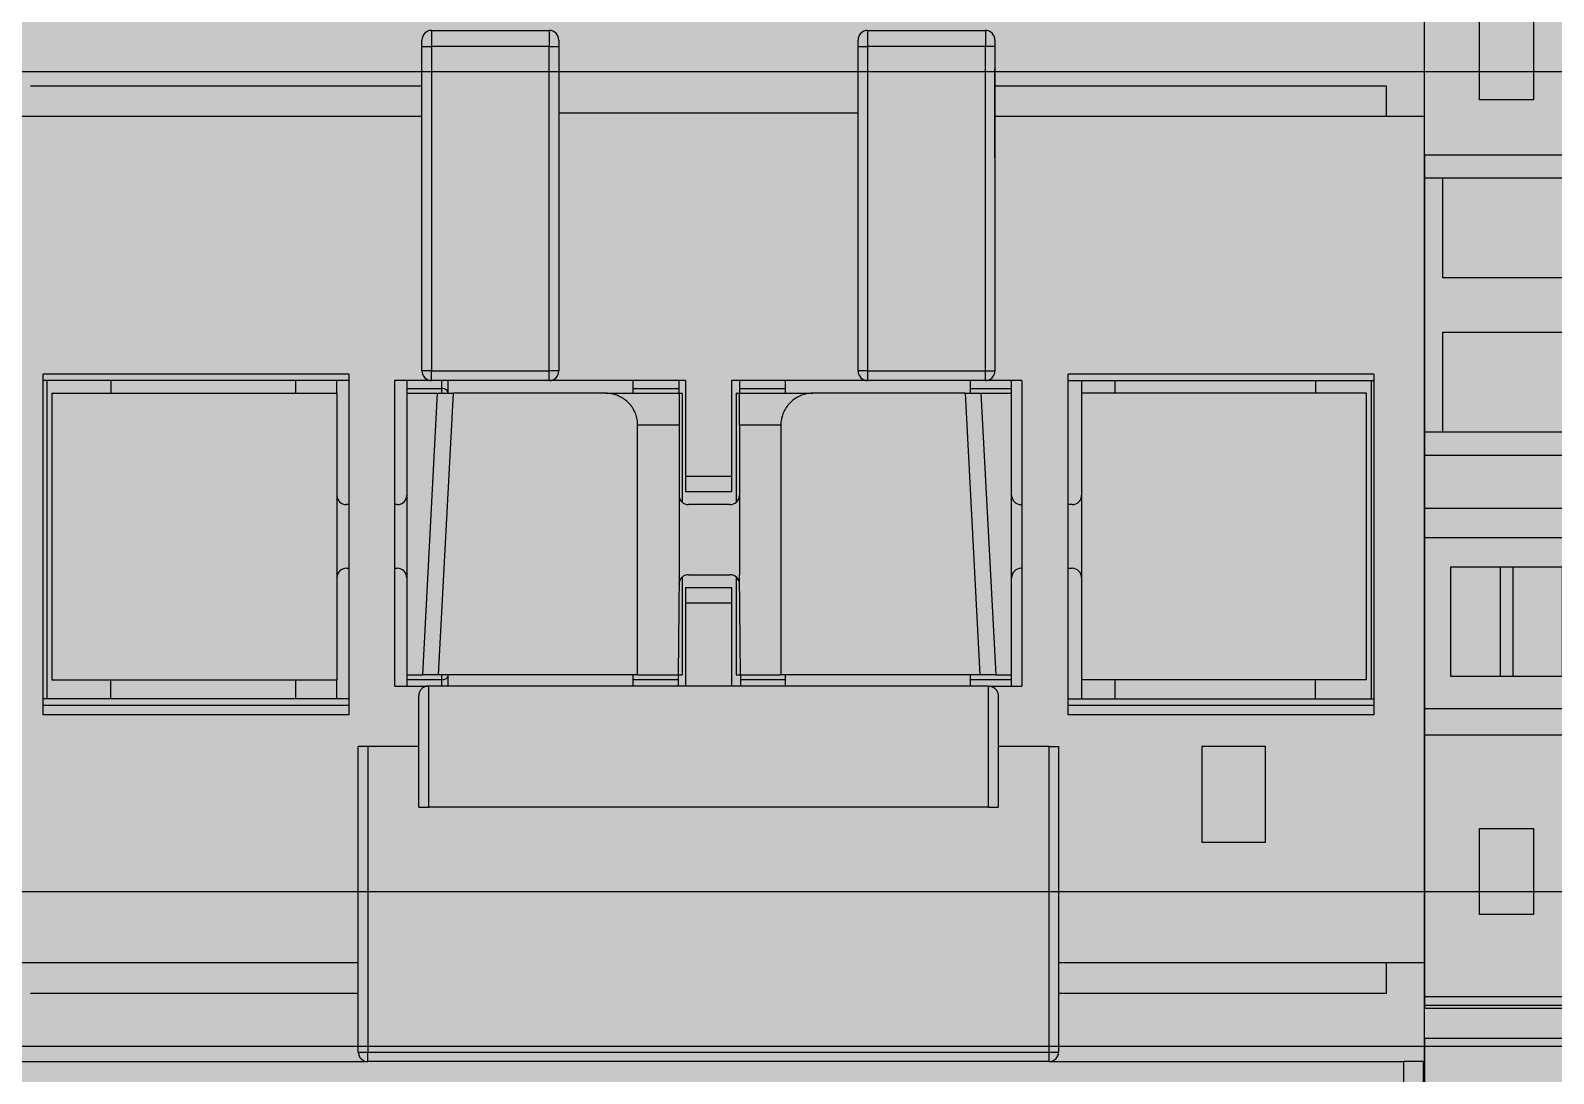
# Model space of a CAD drawing. Extents: x -20 to 2016, y -5898 to 916.
# Drawn here: x 1317.53 to 1365.38, y 621.76 to 654.54 of the extents above; entities that cross this region are included whole.
import ezdxf

# ---------------------------------------------------------------- set-up
doc = ezdxf.new("R2010")
doc.units = 0
doc.layers.add('MAIN-1', color=7, linetype='Continuous')
doc.layers.add('SYMS', color=7, linetype='Continuous')

# ---------------------------------------------------------------- blocks, each defined once
blk = doc.blocks.new('clipfix_35_5-select__2', base_point=(-147.547, 71.306))
at = {"color": 7, "linetype": 'Continuous'}
for p, q in [((-147.547, 76.456), (-147.547, 71.306)), ((-141.281, 76.456), (-147.547, 76.456)), ((-141.281, 71.306), (-141.281, 76.456)), ((-140.345, 76.456), (-141.281, 76.456)), ((-140.345, 71.306), (-140.345, 76.456)), ((-140.244, 76.456), (-140.345, 76.456)), ((-140.244, 76.456), (-140.244, 71.306)), ((-139.986, 76.456), (-140.244, 76.456)), ((-139.986, 76.456), (-139.986, 71.306)), ((-132.965, 76.456), (-139.986, 76.456)), ((-132.965, 76.456), (-132.247, 76.456)), ((-132.965, 71.306), (-132.965, 76.456)), ((-132.247, 75.881), (-132.247, 76.456)), ((-132.247, 76.456), (-124.247, 76.456)), ((-124.247, 76.456), (-124.247, 75.881)), ((-124.247, 76.456), (-123.528, 76.456)), ((-123.528, 76.456), (-121.856, 76.456)), ((-123.528, 71.306), (-123.528, 76.456)), ((-120.931, 76.456), (-121.856, 76.456)), ((-121.856, 76.456), (-121.856, 71.306)), ((-115.557, 76.456), (-120.931, 76.456)), ((-120.931, 76.456), (-120.931, 71.306)), ((-115.557, 76.456), (-115.557, 71.306)), ((-114.737, 76.456), (-115.557, 76.456)), ((-114.737, 71.306), (-114.737, 76.456)), ((-114.737, 76.456), (-106.507, 76.456)), ((-106.507, 76.456), (-106.507, 71.306)), ((-106.507, 76.456), (-106.249, 76.456)), ((-106.249, 71.306), (-106.249, 76.456)), ((-106.249, 76.456), (-106.148, 76.456)), ((-105.212, 76.456), (-106.148, 76.456)), ((-106.148, 71.306), (-106.148, 76.456)), ((-105.212, 76.456), (-98.947, 76.456)), ((-105.212, 71.306), (-105.212, 76.456)), ((-98.947, 71.306), (-98.947, 76.456)), ((-132.247, 71.881), (-132.247, 75.881)), ((-132.247, 75.881), (-129.097, 75.881)), ((-129.097, 75.881), (-129.097, 71.881)), ((-127.397, 75.881), (-124.247, 75.881)), ((-127.397, 71.881), (-127.397, 75.881)), ((-124.247, 75.881), (-124.247, 71.881)), ((-120.022, 75.631), (-116.572, 75.631)), ((-120.022, 74.081), (-120.022, 75.631)), ((-116.572, 75.631), (-116.572, 74.081)), ((-144.647, 73.031), (-144.647, 74.731)), ((-144.647, 74.731), (-141.747, 74.731)), ((-141.747, 74.731), (-141.747, 74.081)), ((-137.397, 74.731), (-134.697, 74.731)), ((-137.397, 73.031), (-137.397, 74.731)), ((-134.697, 74.731), (-134.697, 73.031)), ((-111.797, 74.731), (-109.097, 74.731)), ((-111.797, 73.031), (-111.797, 74.731)), ((-109.097, 74.731), (-109.097, 73.031)), ((-103.697, 74.081), (-103.697, 74.731)), ((-103.697, 74.731), (-100.997, 74.731)), ((-100.997, 74.731), (-100.997, 73.031)), ((-142.261, 74.081), (-142.392, 74.081)), ((-142.392, 73.681), (-142.392, 74.081)), ((-142.261, 74.081), (-142.261, 73.681)), ((-142.261, 74.081), (-141.747, 74.081)), ((-141.747, 74.081), (-141.747, 73.681)), ((-120.022, 74.081), (-116.572, 74.081)), ((-120.022, 73.681), (-120.022, 74.081)), ((-116.572, 74.081), (-116.572, 73.681)), ((-103.697, 73.681), (-103.697, 74.081)), ((-103.697, 74.081), (-103.361, 74.081)), ((-103.361, 74.081), (-103.361, 73.681)), ((-102.661, 74.081), (-103.361, 74.081)), ((-102.661, 74.081), (-102.661, 73.681)), ((-142.261, 73.681), (-142.392, 73.681)), ((-142.261, 73.681), (-141.747, 73.681)), ((-141.747, 73.681), (-141.747, 73.031)), ((-120.022, 73.681), (-116.572, 73.681)), ((-120.022, 72.131), (-120.022, 73.681)), ((-116.572, 73.681), (-116.572, 72.131)), ((-103.697, 73.681), (-103.361, 73.681)), ((-103.697, 73.031), (-103.697, 73.681)), ((-102.661, 73.681), (-103.361, 73.681)), ((-141.747, 73.031), (-144.647, 73.031)), ((-134.697, 73.031), (-137.397, 73.031)), ((-109.097, 73.031), (-111.797, 73.031)), ((-100.997, 73.031), (-103.697, 73.031)), ((-129.097, 71.881), (-132.247, 71.881)), ((-132.247, 71.306), (-132.247, 71.881)), ((-124.247, 71.881), (-127.397, 71.881)), ((-124.247, 71.881), (-124.247, 71.306)), ((-116.572, 72.131), (-120.022, 72.131)), ((-141.281, 71.306), (-147.547, 71.306)), ((-140.345, 71.306), (-141.281, 71.306)), ((-140.244, 71.306), (-140.345, 71.306)), ((-139.986, 71.306), (-140.244, 71.306)), ((-132.965, 71.306), (-139.986, 71.306)), ((-132.965, 71.306), (-132.247, 71.306)), ((-132.247, 71.306), (-124.247, 71.306)), ((-124.247, 71.306), (-123.528, 71.306)), ((-123.528, 71.306), (-121.856, 71.306)), ((-121.856, 71.306), (-120.931, 71.306)), ((-120.931, 71.306), (-115.557, 71.306)), ((-115.557, 71.306), (-114.737, 71.306)), ((-114.737, 71.306), (-106.507, 71.306)), ((-106.507, 71.306), (-106.249, 71.306)), ((-106.249, 71.306), (-106.148, 71.306)), ((-105.212, 71.306), (-106.148, 71.306)), ((-105.212, 71.306), (-98.947, 71.306))]:
    blk.add_line(p, q, dxfattribs=at)

msp = doc.modelspace()

# ---------------------------------------------------------------- hatches: boundary and pattern name
at = {"layer": 'SYMS', "true_color": 0x636466}
h = msp.add_hatch(color=251, dxfattribs=at)
h.dxf.hatch_style = 1
h.paths.add_polyline_path([(1316.342, 605.106), (1361.32, 605.106), (1361.32, 675.606), (1316.342, 675.606)])
h = msp.add_hatch(color=251, dxfattribs=at)
h.dxf.hatch_style = 1
h.paths.add_polyline_path([(1366.481, 665.21), (1361.331, 665.21), (1361.331, 616.61), (1366.481, 616.61)])

# ---------------------------------------------------------------- linework, layer by layer
at = {"layer": 'MAIN-1'}
for p, q in [((1361.331, 651.836), (1361.331, 654.936)), ((1329.831, 654.036), (1329.831, 654.236)), ((1330.131, 654.536), (1333.831, 654.536)), ((1330.131, 654.536), (1330.131, 654.036)), ((1333.831, 654.536), (1333.831, 654.036)), ((1334.131, 654.236), (1334.131, 654.036)), ((1343.531, 654.036), (1343.531, 654.236)), ((1343.831, 654.536), (1347.531, 654.536)), ((1343.831, 654.536), (1343.831, 654.036)), ((1347.531, 654.536), (1347.531, 654.036)), ((1347.831, 654.236), (1347.831, 654.036)), ((1329.831, 643.836), (1329.831, 654.036)), ((1329.831, 654.036), (1330.131, 654.036)), ((1330.131, 654.036), (1330.131, 643.836)), ((1333.831, 654.036), (1330.131, 654.036)), ((1333.831, 643.836), (1333.831, 654.036)), ((1333.831, 654.036), (1334.131, 654.036)), ((1334.131, 654.036), (1334.131, 643.836)), ((1343.531, 643.836), (1343.531, 654.036)), ((1343.531, 654.036), (1343.831, 654.036)), ((1347.531, 654.036), (1343.831, 654.036)), ((1343.831, 654.036), (1343.831, 643.836)), ((1347.531, 643.836), (1347.531, 654.036)), ((1347.831, 654.036), (1347.531, 654.036)), ((1347.831, 654.036), (1347.831, 643.836)), ((1347.831, 650.536), (1347.831, 653.336)), ((1329.831, 652.786), (1317.531, 652.786)), ((1360.131, 652.786), (1347.831, 652.786)), ((1360.131, 651.836), (1360.131, 652.786)), ((1329.831, 651.836), (1316.331, 651.836)), ((1343.531, 651.936), (1334.131, 651.936)), ((1361.331, 651.836), (1347.831, 651.836)), ((1361.331, 625.236), (1361.331, 651.836)), ((1317.931, 633.036), (1317.931, 643.736)), ((1327.531, 643.736), (1317.931, 643.736)), ((1327.531, 643.736), (1327.531, 633.036)), ((1330.131, 643.836), (1329.831, 643.836)), ((1330.131, 643.836), (1333.831, 643.836)), ((1330.131, 643.536), (1330.131, 643.836)), ((1333.831, 643.536), (1333.831, 643.836)), ((1334.131, 643.836), (1333.831, 643.836)), ((1343.831, 643.836), (1343.531, 643.836)), ((1343.831, 643.836), (1347.531, 643.836)), ((1343.831, 643.836), (1343.831, 643.536)), ((1347.531, 643.836), (1347.831, 643.836)), ((1347.531, 643.536), (1347.531, 643.836)), ((1350.131, 633.036), (1350.131, 643.736)), ((1359.731, 643.736), (1350.131, 643.736)), ((1359.731, 643.736), (1359.731, 633.036)), ((1327.531, 643.536), (1317.931, 643.536)), ((1318.056, 633.536), (1318.056, 643.536)), ((1318.206, 643.136), (1327.156, 643.136)), ((1318.206, 643.136), (1318.206, 634.136)), ((1320.056, 643.536), (1320.056, 643.136)), ((1325.856, 643.536), (1325.856, 643.136)), ((1327.156, 643.136), (1327.156, 643.536)), ((1327.156, 643.136), (1327.156, 634.136)), ((1328.981, 633.936), (1328.981, 643.536)), ((1330.131, 643.536), (1328.981, 643.536)), ((1329.356, 643.536), (1329.356, 643.283)), ((1329.356, 643.283), (1329.356, 643.136)), ((1329.356, 643.283), (1330.456, 643.283)), ((1329.356, 643.136), (1329.356, 634.286)), ((1329.356, 643.136), (1330.32, 643.136)), ((1329.856, 634.286), (1330.32, 643.136)), ((1333.831, 643.536), (1330.131, 643.536)), ((1330.32, 643.136), (1330.32, 643.136)), ((1330.32, 643.136), (1330.322, 643.136)), ((1330.322, 643.136), (1330.324, 643.136)), ((1330.324, 643.136), (1330.328, 643.136)), ((1330.328, 643.136), (1330.333, 643.136)), ((1330.333, 643.136), (1330.339, 643.136)), ((1330.339, 643.136), (1330.346, 643.136)), ((1330.346, 643.136), (1330.353, 643.136)), ((1330.353, 643.136), (1330.362, 643.136)), ((1330.355, 634.286), (1330.819, 643.136)), ((1330.362, 643.136), (1330.372, 643.136)), ((1330.372, 643.136), (1330.383, 643.136)), ((1330.383, 643.136), (1330.394, 643.136)), ((1330.394, 643.136), (1330.407, 643.136)), ((1330.407, 643.136), (1330.42, 643.136)), ((1330.42, 643.136), (1330.435, 643.136)), ((1330.435, 643.136), (1330.45, 643.136)), ((1330.45, 643.136), (1330.466, 643.136)), ((1330.456, 643.283), (1330.456, 643.536)), ((1330.456, 643.136), (1330.456, 643.283)), ((1330.466, 643.136), (1330.482, 643.136)), ((1330.482, 643.136), (1330.5, 643.136)), ((1330.5, 643.136), (1330.518, 643.136)), ((1330.518, 643.136), (1330.537, 643.136)), ((1330.537, 643.136), (1330.556, 643.136)), ((1330.556, 643.136), (1330.576, 643.136)), ((1330.576, 643.136), (1330.596, 643.136)), ((1330.596, 643.136), (1330.617, 643.136)), ((1330.617, 643.136), (1330.639, 643.136)), ((1330.639, 643.136), (1330.66, 643.136)), ((1330.656, 643.141), (1330.656, 643.536)), ((1330.656, 643.136), (1330.656, 643.141)), ((1330.66, 643.136), (1330.682, 643.136)), ((1330.682, 643.136), (1330.704, 643.136)), ((1330.704, 643.136), (1330.726, 643.136)), ((1330.726, 643.136), (1330.749, 643.136)), ((1330.749, 643.136), (1330.772, 643.136)), ((1330.772, 643.136), (1330.795, 643.136)), ((1330.795, 643.136), (1330.819, 643.136)), ((1330.819, 643.136), (1330.819, 643.136)), ((1330.819, 643.136), (1330.819, 643.136)), ((1330.819, 643.136), (1330.819, 643.136)), ((1330.819, 643.136), (1330.819, 643.136)), ((1330.819, 643.136), (1330.819, 643.136)), ((1330.819, 643.136), (1330.819, 643.136)), ((1330.819, 643.136), (1330.819, 643.136)), ((1330.819, 643.136), (1330.819, 643.136)), ((1330.819, 643.136), (1330.819, 643.136)), ((1330.819, 643.136), (1330.819, 643.136)), ((1330.819, 643.136), (1330.819, 643.136)), ((1330.819, 643.136), (1330.819, 643.136)), ((1330.819, 643.136), (1330.819, 643.136)), ((1330.819, 643.136), (1330.819, 643.136)), ((1330.819, 643.136), (1330.819, 643.136)), ((1330.819, 643.136), (1330.819, 643.136)), ((1330.819, 643.136), (1330.819, 643.136)), ((1330.819, 643.136), (1330.819, 643.136)), ((1330.819, 643.136), (1330.819, 643.136)), ((1330.819, 643.136), (1330.819, 643.136)), ((1330.819, 643.136), (1330.819, 643.136)), ((1330.819, 643.136), (1330.819, 643.136)), ((1330.819, 643.136), (1330.819, 643.136)), ((1330.819, 643.136), (1330.819, 643.136)), ((1330.819, 643.136), (1330.819, 643.136)), ((1330.819, 643.136), (1330.819, 643.136)), ((1330.819, 643.136), (1330.819, 643.136)), ((1330.819, 643.136), (1330.819, 643.136)), ((1330.819, 643.136), (1330.819, 643.136)), ((1330.819, 643.136), (1330.819, 643.136)), ((1330.819, 643.136), (1330.819, 643.136)), ((1330.819, 643.136), (1330.819, 643.136)), ((1330.819, 643.136), (1330.819, 643.136)), ((1330.819, 643.136), (1330.819, 643.136)), ((1335.606, 643.136), (1330.819, 643.136)), ((1338.106, 643.536), (1333.831, 643.536)), ((1335.652, 643.135), (1335.606, 643.136)), ((1335.607, 643.136), (1337.906, 643.136)), ((1335.697, 643.132), (1335.652, 643.135)), ((1335.741, 643.127), (1335.697, 643.132)), ((1335.785, 643.12), (1335.741, 643.127)), ((1335.829, 643.111), (1335.785, 643.12)), ((1335.872, 643.1), (1335.829, 643.111)), ((1336.456, 643.536), (1336.456, 643.283)), ((1336.456, 643.283), (1336.456, 643.136)), ((1336.456, 643.283), (1337.906, 643.283)), ((1337.906, 643.283), (1337.906, 643.536)), ((1337.906, 643.136), (1337.906, 643.283)), ((1337.906, 643.136), (1337.906, 642.136)), ((1337.906, 643.136), (1338.006, 643.136)), ((1338.006, 643.136), (1338.006, 639.712)), ((1338.106, 643.536), (1338.106, 640.536)), ((1339.556, 643.536), (1339.556, 640.536)), ((1343.831, 643.536), (1339.556, 643.536)), ((1339.706, 643.136), (1339.706, 639.712)), ((1339.706, 643.136), (1339.806, 643.136)), ((1339.806, 643.536), (1339.806, 643.283)), ((1339.806, 643.283), (1339.806, 643.136)), ((1339.806, 643.283), (1341.256, 643.283)), ((1339.806, 642.136), (1339.806, 643.136)), ((1339.806, 643.136), (1342.105, 643.136)), ((1341.256, 643.283), (1341.256, 643.536)), ((1341.256, 643.136), (1341.256, 643.283)), ((1341.883, 643.111), (1341.84, 643.1)), ((1341.927, 643.12), (1341.883, 643.111)), ((1341.971, 643.127), (1341.927, 643.12)), ((1342.015, 643.132), (1341.971, 643.127)), ((1342.06, 643.135), (1342.015, 643.132)), ((1342.106, 643.136), (1342.06, 643.135)), ((1346.893, 643.136), (1342.106, 643.136)), ((1347.531, 643.536), (1343.831, 643.536)), ((1346.893, 643.136), (1346.893, 643.136)), ((1346.893, 643.136), (1346.893, 643.136)), ((1346.893, 643.136), (1346.893, 643.136)), ((1346.893, 643.136), (1346.893, 643.136)), ((1346.893, 643.136), (1346.893, 643.136)), ((1346.893, 643.136), (1346.893, 643.136)), ((1346.893, 643.136), (1347.357, 634.286)), ((1346.893, 643.136), (1346.916, 643.136)), ((1346.916, 643.136), (1346.94, 643.136)), ((1346.94, 643.136), (1346.963, 643.136)), ((1346.963, 643.136), (1346.985, 643.136)), ((1346.985, 643.136), (1347.008, 643.136)), ((1347.008, 643.136), (1347.03, 643.136)), ((1347.03, 643.136), (1347.052, 643.136)), ((1347.052, 643.136), (1347.073, 643.136)), ((1347.056, 643.536), (1347.056, 643.283)), ((1347.056, 643.283), (1347.056, 643.136)), ((1347.056, 643.283), (1348.356, 643.283)), ((1347.073, 643.136), (1347.094, 643.136)), ((1347.094, 643.136), (1347.115, 643.136)), ((1347.115, 643.136), (1347.136, 643.136)), ((1347.136, 643.136), (1347.156, 643.136)), ((1347.156, 643.136), (1347.175, 643.136)), ((1347.175, 643.136), (1347.194, 643.136)), ((1347.194, 643.136), (1347.212, 643.136)), ((1347.212, 643.136), (1347.229, 643.136)), ((1347.229, 643.136), (1347.246, 643.136)), ((1347.246, 643.136), (1347.262, 643.136)), ((1347.262, 643.136), (1347.277, 643.136)), ((1347.277, 643.136), (1347.291, 643.136)), ((1347.291, 643.136), (1347.305, 643.136)), ((1347.305, 643.136), (1347.317, 643.136)), ((1347.317, 643.136), (1347.329, 643.136)), ((1347.329, 643.136), (1347.34, 643.136)), ((1347.34, 643.136), (1347.349, 643.136)), ((1347.349, 643.136), (1347.358, 643.136)), ((1347.358, 643.136), (1347.366, 643.136)), ((1347.366, 643.136), (1347.373, 643.136)), ((1347.373, 643.136), (1347.379, 643.136)), ((1347.379, 643.136), (1347.384, 643.136)), ((1347.384, 643.136), (1347.387, 643.136)), ((1347.387, 643.136), (1347.39, 643.136)), ((1347.39, 643.136), (1347.391, 643.136)), ((1347.391, 643.136), (1347.392, 643.136)), ((1347.392, 643.136), (1348.356, 643.136)), ((1347.392, 643.136), (1347.856, 634.286)), ((1348.681, 643.536), (1347.531, 643.536)), ((1348.356, 643.283), (1348.356, 643.536)), ((1348.356, 643.136), (1348.356, 643.283)), ((1348.356, 634.286), (1348.356, 643.136)), ((1348.681, 643.536), (1348.681, 633.936)), ((1350.131, 643.536), (1359.731, 643.536)), ((1350.556, 643.536), (1350.556, 643.136)), ((1350.556, 643.136), (1350.556, 634.136)), ((1359.506, 643.136), (1350.556, 643.136)), ((1351.606, 643.136), (1351.606, 643.536)), ((1357.906, 643.536), (1357.906, 643.136)), ((1359.506, 634.136), (1359.506, 643.136)), ((1359.656, 643.536), (1359.656, 633.536)), ((1335.915, 643.087), (1335.872, 643.1)), ((1335.957, 643.072), (1335.915, 643.087)), ((1335.999, 643.056), (1335.957, 643.072)), ((1336.04, 643.037), (1335.999, 643.056)), ((1336.08, 643.017), (1336.04, 643.037)), ((1336.119, 642.995), (1336.08, 643.017)), ((1336.157, 642.971), (1336.119, 642.995)), ((1336.194, 642.945), (1336.157, 642.971)), ((1336.229, 642.918), (1336.194, 642.945)), ((1336.264, 642.889), (1336.229, 642.918)), ((1336.297, 642.859), (1336.264, 642.889)), ((1336.329, 642.827), (1336.297, 642.859)), ((1336.359, 642.794), (1336.329, 642.827)), ((1336.388, 642.76), (1336.359, 642.794)), ((1336.415, 642.724), (1336.388, 642.76)), ((1336.44, 642.687), (1336.415, 642.724)), ((1336.464, 642.649), (1336.44, 642.687)), ((1336.486, 642.61), (1336.464, 642.649)), ((1341.247, 642.649), (1341.225, 642.61)), ((1341.271, 642.687), (1341.247, 642.649)), ((1341.297, 642.724), (1341.271, 642.687)), ((1341.324, 642.76), (1341.297, 642.724)), ((1341.353, 642.794), (1341.324, 642.76)), ((1341.383, 642.827), (1341.353, 642.794)), ((1341.415, 642.859), (1341.383, 642.827)), ((1341.448, 642.889), (1341.415, 642.859)), ((1341.482, 642.918), (1341.448, 642.889)), ((1341.518, 642.945), (1341.482, 642.918)), ((1341.555, 642.971), (1341.518, 642.945)), ((1341.593, 642.995), (1341.555, 642.971)), ((1341.632, 643.017), (1341.593, 642.995)), ((1341.672, 643.037), (1341.632, 643.017)), ((1341.713, 643.056), (1341.672, 643.037)), ((1341.755, 643.072), (1341.713, 643.056)), ((1341.797, 643.087), (1341.755, 643.072)), ((1341.84, 643.1), (1341.797, 643.087)), ((1336.507, 642.57), (1336.486, 642.61)), ((1336.525, 642.529), (1336.507, 642.57)), ((1336.542, 642.487), (1336.525, 642.529)), ((1336.557, 642.445), (1336.542, 642.487)), ((1336.57, 642.402), (1336.557, 642.445)), ((1336.581, 642.359), (1336.57, 642.402)), ((1336.59, 642.315), (1336.581, 642.359)), ((1336.597, 642.271), (1336.59, 642.315)), ((1336.602, 642.227), (1336.597, 642.271)), ((1336.605, 642.181), (1336.602, 642.227)), ((1336.606, 642.136), (1336.605, 642.181)), ((1341.107, 642.181), (1341.106, 642.136)), ((1341.11, 642.227), (1341.107, 642.181)), ((1341.115, 642.271), (1341.11, 642.227)), ((1341.122, 642.315), (1341.115, 642.271)), ((1341.131, 642.359), (1341.122, 642.315)), ((1341.142, 642.402), (1341.131, 642.359)), ((1341.155, 642.445), (1341.142, 642.402)), ((1341.17, 642.487), (1341.155, 642.445)), ((1341.186, 642.529), (1341.17, 642.487)), ((1341.205, 642.57), (1341.186, 642.529)), ((1341.225, 642.61), (1341.205, 642.57)), ((1336.606, 634.286), (1336.606, 642.136)), ((1337.906, 642.136), (1336.606, 642.136)), ((1337.906, 642.136), (1337.906, 637.436)), ((1339.806, 642.136), (1339.806, 637.436)), ((1341.106, 642.136), (1339.806, 642.136)), ((1341.106, 642.136), (1341.106, 634.286)), ((1338.106, 640.536), (1339.556, 640.536)), ((1338.106, 640.536), (1338.106, 640.036)), ((1339.556, 640.536), (1339.556, 640.036)), ((1339.556, 640.036), (1338.106, 640.036)), ((1327.531, 639.636), (1327.456, 639.636)), ((1329.056, 639.636), (1328.981, 639.636)), ((1339.506, 639.636), (1338.206, 639.636)), ((1348.681, 639.636), (1348.656, 639.636)), ((1350.256, 639.636), (1350.131, 639.636)), ((1327.456, 637.636), (1327.531, 637.636)), ((1328.981, 637.636), (1329.056, 637.636)), ((1337.906, 637.436), (1337.878, 634.286)), ((1338.203, 637.436), (1339.508, 637.436)), ((1339.833, 634.286), (1339.806, 637.436)), ((1348.656, 637.636), (1348.681, 637.636)), ((1350.131, 637.636), (1350.256, 637.636)), ((1338.006, 637.362), (1338.006, 634.286)), ((1338.106, 637.036), (1338.106, 636.536)), ((1338.106, 637.036), (1339.556, 637.036)), ((1339.556, 637.036), (1339.556, 636.536)), ((1339.706, 637.362), (1339.706, 634.286)), ((1338.106, 636.536), (1338.106, 633.936)), ((1339.556, 636.536), (1338.106, 636.536)), ((1339.556, 636.536), (1339.556, 633.936)), ((1318.206, 634.136), (1327.156, 634.136)), ((1320.056, 633.536), (1320.056, 634.136)), ((1325.856, 634.136), (1325.856, 633.536)), ((1327.156, 633.536), (1327.156, 634.136)), ((1329.356, 634.286), (1329.356, 634.136)), ((1329.356, 634.286), (1329.856, 634.286)), ((1329.356, 634.136), (1329.356, 633.936)), ((1330.456, 634.136), (1329.356, 634.136)), ((1329.858, 634.286), (1329.856, 634.286)), ((1329.856, 634.286), (1329.856, 634.286)), ((1329.861, 634.286), (1329.858, 634.286)), ((1329.864, 634.286), (1329.861, 634.286)), ((1329.869, 634.286), (1329.864, 634.286)), ((1329.875, 634.286), (1329.869, 634.286)), ((1329.882, 634.286), (1329.875, 634.286)), ((1329.89, 634.286), (1329.882, 634.286)), ((1329.898, 634.286), (1329.89, 634.286)), ((1329.908, 634.286), (1329.898, 634.286)), ((1329.919, 634.286), (1329.908, 634.286)), ((1329.931, 634.286), (1329.919, 634.286)), ((1329.943, 634.286), (1329.931, 634.286)), ((1329.957, 634.286), (1329.943, 634.286)), ((1329.971, 634.286), (1329.957, 634.286)), ((1329.986, 634.286), (1329.971, 634.286)), ((1330.002, 634.286), (1329.986, 634.286)), ((1330.019, 634.286), (1330.002, 634.286)), ((1330.036, 634.286), (1330.019, 634.286)), ((1330.054, 634.286), (1330.036, 634.286)), ((1330.073, 634.286), (1330.054, 634.286)), ((1330.092, 634.286), (1330.073, 634.286)), ((1330.112, 634.286), (1330.092, 634.286)), ((1330.133, 634.286), (1330.112, 634.286)), ((1330.154, 634.286), (1330.133, 634.286)), ((1330.175, 634.286), (1330.154, 634.286)), ((1330.196, 634.286), (1330.175, 634.286)), ((1330.218, 634.286), (1330.196, 634.286)), ((1330.24, 634.286), (1330.218, 634.286)), ((1330.263, 634.286), (1330.24, 634.286)), ((1330.285, 634.286), (1330.263, 634.286)), ((1330.308, 634.286), (1330.285, 634.286)), ((1330.331, 634.286), (1330.308, 634.286)), ((1330.355, 634.286), (1330.331, 634.286)), ((1330.355, 634.286), (1330.355, 634.286)), ((1330.355, 634.286), (1330.355, 634.286)), ((1330.355, 634.286), (1330.355, 634.286)), ((1330.355, 634.286), (1330.355, 634.286)), ((1330.355, 634.286), (1330.355, 634.286)), ((1330.355, 634.286), (1330.355, 634.286)), ((1336.606, 634.286), (1330.355, 634.286)), ((1330.456, 634.136), (1330.456, 634.286)), ((1330.456, 633.936), (1330.456, 634.136)), ((1330.656, 634.277), (1330.656, 634.286)), ((1330.656, 633.936), (1330.656, 634.277)), ((1336.456, 634.286), (1336.456, 634.136)), ((1336.456, 634.136), (1336.456, 633.936)), ((1337.877, 634.136), (1336.456, 634.136)), ((1336.606, 634.286), (1337.878, 634.286)), ((1337.877, 634.136), (1337.875, 633.936)), ((1337.878, 634.193), (1337.877, 634.18)), ((1337.877, 634.18), (1337.877, 634.166)), ((1337.877, 634.166), (1337.877, 634.151)), ((1337.877, 634.151), (1337.877, 634.136)), ((1337.878, 634.286), (1338.006, 634.286)), ((1337.878, 634.286), (1337.878, 634.286)), ((1337.878, 634.286), (1337.878, 634.284)), ((1337.878, 634.284), (1337.878, 634.282)), ((1337.878, 634.282), (1337.878, 634.279)), ((1337.878, 634.279), (1337.878, 634.276)), ((1337.878, 634.276), (1337.878, 634.271)), ((1337.878, 634.271), (1337.878, 634.266)), ((1337.878, 634.266), (1337.878, 634.259)), ((1337.878, 634.259), (1337.878, 634.252)), ((1337.878, 634.252), (1337.878, 634.245)), ((1337.878, 634.245), (1337.878, 634.236)), ((1337.878, 634.236), (1337.878, 634.226)), ((1337.878, 634.226), (1337.878, 634.216)), ((1337.878, 634.216), (1337.878, 634.205)), ((1337.878, 634.205), (1337.878, 634.193)), ((1339.706, 634.286), (1339.833, 634.286)), ((1339.833, 634.286), (1341.106, 634.286)), ((1339.833, 634.286), (1339.833, 634.286)), ((1339.833, 634.286), (1339.833, 634.284)), ((1339.833, 634.284), (1339.833, 634.282)), ((1339.833, 634.282), (1339.833, 634.279)), ((1339.833, 634.279), (1339.833, 634.276)), ((1339.833, 634.276), (1339.833, 634.271)), ((1339.833, 634.271), (1339.834, 634.266)), ((1339.834, 634.266), (1339.834, 634.259)), ((1339.834, 634.259), (1339.834, 634.252)), ((1339.834, 634.252), (1339.834, 634.245)), ((1339.834, 634.245), (1339.834, 634.236)), ((1339.834, 634.236), (1339.834, 634.226)), ((1339.834, 634.226), (1339.834, 634.216)), ((1339.834, 634.216), (1339.834, 634.205)), ((1339.834, 634.205), (1339.834, 634.193)), ((1339.834, 634.193), (1339.834, 634.18)), ((1339.834, 634.18), (1339.834, 634.166)), ((1339.834, 634.166), (1339.835, 634.151)), ((1339.835, 634.151), (1339.835, 634.136)), ((1341.256, 634.136), (1339.835, 634.136)), ((1339.835, 634.136), (1339.836, 633.936)), ((1347.357, 634.286), (1341.106, 634.286)), ((1341.256, 634.136), (1341.256, 634.286)), ((1341.256, 633.936), (1341.256, 634.136)), ((1347.056, 634.286), (1347.056, 634.136)), ((1347.056, 634.136), (1347.056, 633.936)), ((1348.356, 634.136), (1347.056, 634.136)), ((1347.357, 634.286), (1347.357, 634.286)), ((1347.357, 634.286), (1347.357, 634.286)), ((1347.357, 634.286), (1347.357, 634.286)), ((1347.357, 634.286), (1347.357, 634.286)), ((1347.357, 634.286), (1347.357, 634.286)), ((1347.357, 634.286), (1347.357, 634.286)), ((1347.38, 634.286), (1347.357, 634.286)), ((1347.403, 634.286), (1347.38, 634.286)), ((1347.426, 634.286), (1347.403, 634.286)), ((1347.449, 634.286), (1347.426, 634.286)), ((1347.471, 634.286), (1347.449, 634.286)), ((1347.494, 634.286), (1347.471, 634.286)), ((1347.515, 634.286), (1347.494, 634.286)), ((1347.537, 634.286), (1347.515, 634.286)), ((1347.558, 634.286), (1347.537, 634.286)), ((1347.579, 634.286), (1347.558, 634.286)), ((1347.599, 634.286), (1347.579, 634.286)), ((1347.619, 634.286), (1347.599, 634.286)), ((1347.639, 634.286), (1347.619, 634.286)), ((1347.658, 634.286), (1347.639, 634.286)), ((1347.676, 634.286), (1347.658, 634.286)), ((1347.693, 634.286), (1347.676, 634.286)), ((1347.71, 634.286), (1347.693, 634.286)), ((1347.726, 634.286), (1347.71, 634.286)), ((1347.741, 634.286), (1347.726, 634.286)), ((1347.755, 634.286), (1347.741, 634.286)), ((1347.769, 634.286), (1347.755, 634.286)), ((1347.781, 634.286), (1347.769, 634.286)), ((1347.793, 634.286), (1347.781, 634.286)), ((1347.803, 634.286), (1347.793, 634.286)), ((1347.813, 634.286), (1347.803, 634.286)), ((1347.822, 634.286), (1347.813, 634.286)), ((1347.83, 634.286), (1347.822, 634.286)), ((1347.837, 634.286), (1347.83, 634.286)), ((1347.843, 634.286), (1347.837, 634.286)), ((1347.847, 634.286), (1347.843, 634.286)), ((1347.851, 634.286), (1347.847, 634.286)), ((1347.854, 634.286), (1347.851, 634.286)), ((1347.855, 634.286), (1347.854, 634.286)), ((1347.856, 634.286), (1347.855, 634.286)), ((1347.856, 634.286), (1348.356, 634.286)), ((1348.356, 634.136), (1348.356, 634.286)), ((1348.356, 633.936), (1348.356, 634.136)), ((1350.556, 634.136), (1350.556, 633.536)), ((1359.506, 634.136), (1350.556, 634.136)), ((1351.606, 633.536), (1351.606, 634.136)), ((1357.906, 633.536), (1357.906, 634.136)), ((1327.531, 633.536), (1317.931, 633.536)), ((1328.981, 633.936), (1330.031, 633.936)), ((1329.732, 633.657), (1329.731, 633.636)), ((1329.731, 630.136), (1329.731, 633.636)), ((1329.734, 633.677), (1329.732, 633.657)), ((1329.737, 633.696), (1329.734, 633.677)), ((1329.741, 633.714), (1329.737, 633.696)), ((1329.747, 633.732), (1329.741, 633.714)), ((1329.752, 633.748), (1329.747, 633.732)), ((1329.759, 633.763), (1329.752, 633.748)), ((1329.766, 633.778), (1329.759, 633.763)), ((1329.774, 633.792), (1329.766, 633.778)), ((1329.783, 633.805), (1329.774, 633.792)), ((1329.792, 633.818), (1329.783, 633.805)), ((1329.802, 633.83), (1329.792, 633.818)), ((1329.814, 633.843), (1329.802, 633.83)), ((1329.826, 633.855), (1329.814, 633.843)), ((1329.839, 633.866), (1329.826, 633.855)), ((1329.852, 633.877), (1329.839, 633.866)), ((1329.867, 633.887), (1329.852, 633.877)), ((1329.882, 633.896), (1329.867, 633.887)), ((1329.898, 633.905), (1329.882, 633.896)), ((1329.914, 633.912), (1329.898, 633.905)), ((1329.931, 633.919), (1329.914, 633.912)), ((1329.947, 633.924), (1329.931, 633.919)), ((1329.964, 633.929), (1329.947, 633.924)), ((1329.981, 633.932), (1329.964, 633.929)), ((1329.998, 633.934), (1329.981, 633.932)), ((1330.014, 633.936), (1329.998, 633.934)), ((1330.031, 633.936), (1330.014, 633.936)), ((1347.631, 633.936), (1330.031, 633.936)), ((1330.031, 633.936), (1330.031, 630.136)), ((1347.631, 633.936), (1348.681, 633.936)), ((1347.631, 633.936), (1347.647, 633.936)), ((1347.631, 630.136), (1347.631, 633.936)), ((1347.647, 633.936), (1347.664, 633.934)), ((1347.664, 633.934), (1347.681, 633.932)), ((1347.681, 633.932), (1347.698, 633.929)), ((1347.698, 633.929), (1347.714, 633.924)), ((1347.714, 633.924), (1347.731, 633.919)), ((1347.731, 633.919), (1347.748, 633.912)), ((1347.748, 633.912), (1347.764, 633.905)), ((1347.764, 633.905), (1347.78, 633.896)), ((1347.78, 633.896), (1347.795, 633.887)), ((1347.795, 633.887), (1347.809, 633.877)), ((1347.809, 633.877), (1347.823, 633.866)), ((1347.823, 633.866), (1347.836, 633.855)), ((1347.836, 633.855), (1347.848, 633.843)), ((1347.848, 633.843), (1347.859, 633.83)), ((1347.859, 633.83), (1347.87, 633.818)), ((1347.87, 633.818), (1347.879, 633.805)), ((1347.879, 633.805), (1347.888, 633.792)), ((1347.888, 633.792), (1347.896, 633.778)), ((1347.896, 633.778), (1347.903, 633.763)), ((1347.903, 633.763), (1347.909, 633.748)), ((1347.909, 633.748), (1347.915, 633.732)), ((1347.915, 633.732), (1347.92, 633.714)), ((1347.92, 633.714), (1347.925, 633.696)), ((1347.925, 633.696), (1347.928, 633.677)), ((1347.928, 633.677), (1347.93, 633.657)), ((1347.93, 633.657), (1347.931, 633.636)), ((1347.931, 633.636), (1347.931, 630.136)), ((1350.131, 633.536), (1359.731, 633.536)), ((1317.931, 633.336), (1327.531, 633.336)), ((1350.131, 633.336), (1359.731, 633.336)), ((1327.531, 633.036), (1317.931, 633.036)), ((1359.731, 633.036), (1350.131, 633.036)), ((1328.131, 632.036), (1327.831, 632.036)), ((1327.831, 622.436), (1327.831, 632.036)), ((1329.731, 632.036), (1328.131, 632.036)), ((1328.131, 632.036), (1328.131, 622.436)), ((1349.531, 632.036), (1347.931, 632.036)), ((1349.531, 622.436), (1349.531, 632.036)), ((1349.531, 632.036), (1349.831, 632.036)), ((1349.831, 632.036), (1349.831, 622.436)), ((1354.331, 632.036), (1354.331, 629.036)), ((1356.331, 632.036), (1354.331, 632.036)), ((1356.331, 629.036), (1356.331, 632.036)), ((1329.731, 630.136), (1330.031, 630.136)), ((1347.631, 630.136), (1330.031, 630.136)), ((1347.631, 630.136), (1347.931, 630.136)), ((1354.331, 629.036), (1356.331, 629.036)), ((1327.831, 625.236), (1316.331, 625.236)), ((1361.331, 625.236), (1349.831, 625.236)), ((1360.131, 624.286), (1360.131, 625.236)), ((1361.331, 622.136), (1361.331, 625.236)), ((1317.531, 624.286), (1327.831, 624.286)), ((1349.831, 624.286), (1360.131, 624.286)), ((1316.981, 622.136), (1328.131, 622.136)), ((1327.831, 622.436), (1328.131, 622.436)), ((1328.131, 622.436), (1349.531, 622.436)), ((1328.131, 622.136), (1328.131, 622.436)), ((1349.531, 622.136), (1328.131, 622.136)), ((1349.531, 622.136), (1349.531, 622.436)), ((1349.531, 622.436), (1349.831, 622.436)), ((1349.531, 622.136), (1360.681, 622.136)), ((1360.681, 611.923), (1360.681, 622.136)), ((1360.982, 622.136), (1360.681, 622.136)), ((1361.331, 622.136), (1360.981, 622.136)), ((1361.281, 622.136), (1361.281, 611.907)), ((1361.331, 611.586), (1361.331, 622.136))]:
    msp.add_line(p, q, dxfattribs=at)
for centre, start, end in [((1330.131, 654.236), 90, 180.0008), ((1333.831, 654.236), 359.9994, 90), ((1343.831, 654.236), 90, 180.0006), ((1347.531, 654.236), 0, 90), ((1330.131, 643.836), 180, 270), ((1333.831, 643.836), 270, 0), ((1343.831, 643.836), 180, 270), ((1347.531, 643.836), 270, 0), ((1327.456, 639.936), 180, 270), ((1329.056, 639.936), 270, 0), ((1338.206, 639.936), 180, 270), ((1339.506, 639.936), 270, 0), ((1348.656, 639.936), 180, 270), ((1350.256, 639.936), 270, 0), ((1327.456, 637.336), 90, 180), ((1329.056, 637.336), 0, 90), ((1338.203, 637.136), 90, 179.5), ((1339.508, 637.136), 0.3789, 90), ((1348.656, 637.336), 90, 180), ((1350.256, 637.336), 0, 90), ((1328.131, 622.436), 180, 270), ((1349.531, 622.436), 270, 0)]:
    msp.add_arc(centre, 0.3, start, end, dxfattribs=at)
for centre, major_axis, start_param, end_param in [((1330.456, 643.141), (0.2, 0), 0, 1.570796), ((1330.456, 634.277), (-0.2, 0), 1.570796, 3.141603)]:
    msp.add_ellipse(centre, major_axis=major_axis, ratio=0.707107, start_param=start_param, end_param=end_param, dxfattribs=at)
at = {"layer": 'SYMS'}
msp.add_line((1221.214, 622.619), (1466.098, 622.619), dxfattribs=at)
for points in [[(1316.342, 675.606), (1361.32, 675.606), (1361.32, 605.106), (1316.342, 605.106)], [(1361.331, 665.21), (1366.481, 665.21), (1366.481, 616.61), (1361.331, 616.61)], [(1221.214, 653.242), (1466.098, 653.242), (1466.098, 627.47), (1221.214, 627.47)]]:
    msp.add_lwpolyline(points, close=True, dxfattribs=at)

# ---------------------------------------------------------------- block references
at = {"rotation": 270}
msp.add_blockref('clipfix_35_5-select__2', (1361.331, 665.21), dxfattribs=at)

doc.saveas('drawing.dxf')
